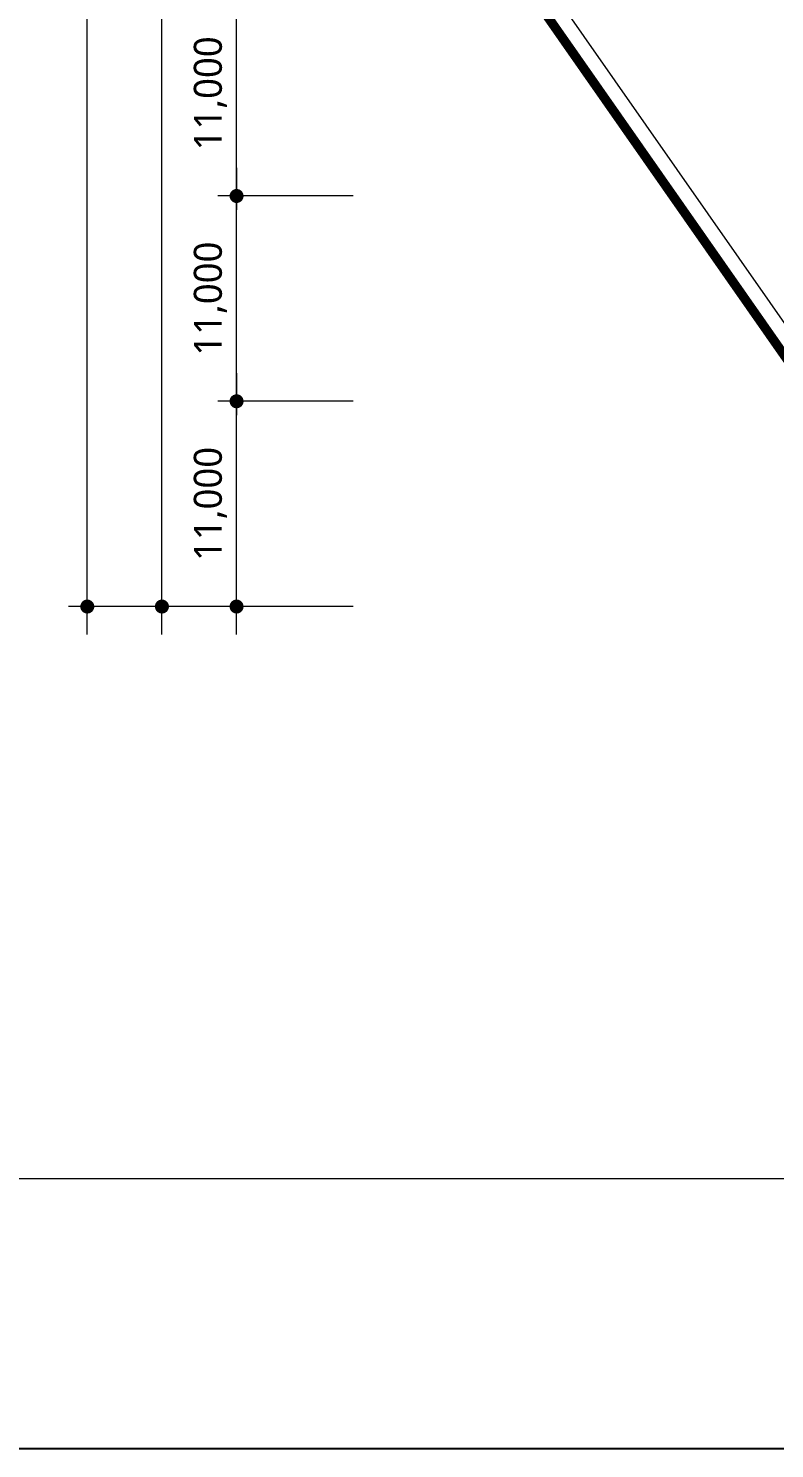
# Model space of a CAD drawing. Header units: millimetres. Extents: x 3546612 to 5615882, y 547008 to 3162891.
# Drawn here: x 5271668 to 5311660, y 2294247 to 2370348 of the extents above; entities that cross this region are included whole.
import ezdxf

# ---------------------------------------------------------------- set-up
doc = ezdxf.new("R2010")
doc.units = ezdxf.units.MM
doc.linetypes.add('XR-평면도$0$PHANTOM', pattern=[63.5, 31.75, -6.35, 6.35, -6.35, 6.35, -6.35])
doc.layers.add('!!출력', color=9, linetype='Continuous', plot=False)
doc.layers.add('XR-평면도$0$A-BOND-LIN1', color=9, linetype='Continuous', lineweight=25)
doc.layers.add('XR-평면도$0$A-STXS-SETB', color=9, linetype='Continuous', lineweight=20)
doc.layers.add('XR-평면도$0$A-XXXX-NPLT', color=9, linetype='Continuous', lineweight=15, plot=False)
doc.styles.add('XR-평면도$0$맑은고딕', font='malgun.ttf')

# ---------------------------------------------------------------- blocks, each defined once
blk = doc.blocks.new('XR-평면도$0$_CIDOT')
at = {"color": 0, "linetype": 'ByBlock'}
blk.add_line((2, 0), (-1, 0), dxfattribs=at)
at = {"color": 0, "linetype": 'ByBlock', "const_width": 0.5}
blk.add_lwpolyline([(-0.25, 0, 1), (0.25, 0, 1)], format="xyb", close=True, dxfattribs=at)

msp = doc.modelspace()

# ---------------------------------------------------------------- linework, layer by layer
at = {"layer": '!!출력'}
msp.add_lwpolyline([(5195882, 2294247), (5615882, 2294247), (5615882, 2591247), (5195882, 2591247)], close=True, dxfattribs=at)
at = {"layer": 'XR-평면도$0$A-BOND-LIN1', "linetype": 'XR-평면도$0$PHANTOM', "ltscale": 200, "const_width": 500}
for points in [[(5506115.3, 2328697), (5313876.3, 2328322.4), (5313738.4, 2350598.5), (5281952, 2396072.9), (5300357.1, 2451325.8), (5300357.1, 2451325.8), (5300357.1, 2451325.8), (5300357.1, 2451325.8), (5300357.1, 2451325.8)], [(5506115.3, 2328697), (5313876.4, 2328322.4), (5313738.4, 2350598.5), (5281952.1, 2396072.9), (5300357.2, 2451325.8), (5300357.2, 2451325.8), (5300357.2, 2451325.8), (5300357.2, 2451325.8), (5300357.2, 2451325.8)], [(5506115.3, 2328697), (5313876.4, 2328322.4), (5313738.4, 2350598.5), (5281952.1, 2396072.9), (5300357.2, 2451325.8), (5300357.2, 2451325.8), (5300357.2, 2451325.8), (5300357.2, 2451325.8), (5300357.2, 2451325.8)]]:
    msp.add_lwpolyline(points, dxfattribs=at)
at = {"layer": 'XR-평면도$0$A-STXS-SETB', "color": 4, "ltscale": 500}
for points in [[(5301306.2, 2451010.7), (5328256.5, 2532177.7), (5341570.3, 2541743.1), (5377919.1, 2542758.1), (5391814.8, 2539952), (5397403.7, 2538823.4), (5444380.2, 2538786.3), (5452118.7, 2540399.1), (5462463.9, 2542225.6), (5470099.7, 2543391.9), (5506220.3, 2544122.8), (5509218.8, 2541073.4), (5509218.3, 2540738.9), (5509217.9, 2539369.9), (5509338.5, 2535672.9), (5509100.1, 2457039.7), (5508977.9, 2381798.9), (5508738.3, 2332651.8), (5505707.6, 2329696.2), (5314870.2, 2329324.3), (5314736.4, 2350916.2), (5283059.7, 2396233.8), (5301305.9, 2451009.7, 0.0002413)], [(5301306.2, 2451010.7), (5328256.5, 2532177.7), (5341570.3, 2541743.1), (5377919.1, 2542758.1), (5391814.8, 2539952), (5397403.7, 2538823.4), (5444380.2, 2538786.3), (5452118.7, 2540399.1), (5462463.9, 2542225.6), (5470099.7, 2543391.9), (5506220.3, 2544122.8), (5509218.8, 2541073.4), (5509218.3, 2540738.9), (5509217.9, 2539369.9), (5509338.5, 2535672.9), (5509100.2, 2457039.7), (5508977.9, 2381798.9), (5508738.3, 2332651.8), (5505707.6, 2329696.2), (5314870.2, 2329324.3), (5314736.4, 2350916.2), (5283059.7, 2396233.8), (5301305.9, 2451009.7, 0.0002413)], [(5301306.2, 2451010.7), (5328256.5, 2532177.7), (5341570.3, 2541743.1), (5377919.1, 2542758.1), (5391814.8, 2539952), (5397403.7, 2538823.4), (5444380.2, 2538786.3), (5452118.7, 2540399.1), (5462463.9, 2542225.6), (5470099.7, 2543391.9), (5506220.3, 2544122.8), (5509218.8, 2541073.4), (5509218.3, 2540738.9), (5509217.9, 2539369.9), (5509338.5, 2535672.9), (5509100.2, 2457039.7), (5508977.9, 2381798.9), (5508738.3, 2332651.8), (5505707.6, 2329696.2), (5314870.2, 2329324.3), (5314736.4, 2350916.2), (5283059.7, 2396233.8), (5301305.9, 2451009.7, 0.0002413)]]:
    msp.add_lwpolyline(points, format="xyb", close=True, dxfattribs=at)
at = {"layer": 'XR-평면도$0$A-XXXX-NPLT'}
for p, q in [((5274825, 2340117.6), (5274825, 2534617.6)), ((5278825, 2340117.6), (5278825, 2415617.6)), ((5282825, 2362117.6), (5282825, 2371617.6)), ((5289075, 2361367.6), (5281825, 2361367.6)), ((5289075, 2361367.6), (5281825, 2361367.6)), ((5282825, 2351117.6), (5282825, 2360617.6)), ((5289075, 2350367.6), (5281825, 2350367.6)), ((5289075, 2350367.6), (5281825, 2350367.6)), ((5282825, 2340117.6), (5282825, 2349617.6)), ((5289075, 2339367.6), (5273825, 2339367.6)), ((5289075, 2339367.6), (5277825, 2339367.6)), ((5289075, 2339367.6), (5281825, 2339367.6))]:
    msp.add_line(p, q, dxfattribs=at)
for points in [[(5195882, 2591247), (5615882, 2591247), (5615882, 2294247), (5195882, 2294247)], [(5195882, 2591247), (5615882, 2591247), (5615882, 2294247), (5195882, 2294247)], [(5195882, 2591247), (5615882, 2591247), (5615882, 2294247), (5195882, 2294247)], [(5569707, 2308697), (5210332, 2308697), (5210332, 2576797), (5569707, 2576797)], [(5569707, 2308697), (5210332, 2308697), (5210332, 2576797), (5569707, 2576797)], [(5569707, 2308697), (5210332, 2308697), (5210332, 2576797), (5569707, 2576797)]]:
    msp.add_lwpolyline(points, close=True, dxfattribs=at)

# ---------------------------------------------------------------- block references
at = {"layer": 'XR-평면도$0$A-XXXX-NPLT', "xscale": 750, "yscale": 750, "zscale": 750}
for p, rotation in [((5282825, 2361367.6), 90), ((5282825, 2361367.6), 270), ((5282825, 2350367.6), 90), ((5282825, 2350367.6), 270), ((5274825, 2339367.6), 270), ((5278825, 2339367.6), 270), ((5282825, 2339367.6), 270)]:
    msp.add_blockref('XR-평면도$0$_CIDOT', p, dxfattribs=dict(at, rotation=rotation))

# ---------------------------------------------------------------- texts
at = {"layer": 'XR-평면도$0$A-XXXX-NPLT', "color": 0, "char_height": 1500, "attachment_point": 5, "rotation": 90, "style": 'XR-평면도$0$맑은고딕'}
for insert in [(5281420.1, 2366867.6), (5281420.1, 2355867.6), (5281420.1, 2344867.6)]:
    msp.add_mtext('\\A1;11,000', dxfattribs=dict(at, insert=insert))

doc.saveas('drawing.dxf')
